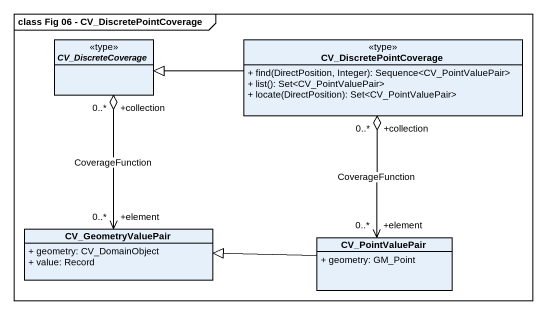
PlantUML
@startuml
mainframe class Fig 06 - CV_DiscretePointCoverage
hide circle
hide empty members
skinparam classAttributeIconSize 0
abstract class CV_DiscreteCoverage <<type>>
class CV_DiscretePointCoverage <<type>> {
  + find(DirectPosition, Integer): Sequence<CV_PointValuePair>
  + list(): Set<CV_PointValuePair>
  + locate(DirectPosition): Set<CV_PointValuePair>
}
class CV_GeometryValuePair {
  + geometry: CV_DomainObject
  + value: Record
}
class CV_PointValuePair {
  + geometry: GM_Point
}
CV_DiscretePointCoverage -left-|> CV_DiscreteCoverage
CV_DiscretePointCoverage "+collection\n0..*" o--> "+element\n0..*" CV_PointValuePair : CoverageFunction
CV_GeometryValuePair "+element\n0..*" <-up-o "+collection\n0..*" CV_DiscreteCoverage : CoverageFunction
CV_PointValuePair -left-|> CV_GeometryValuePair
@enduml
